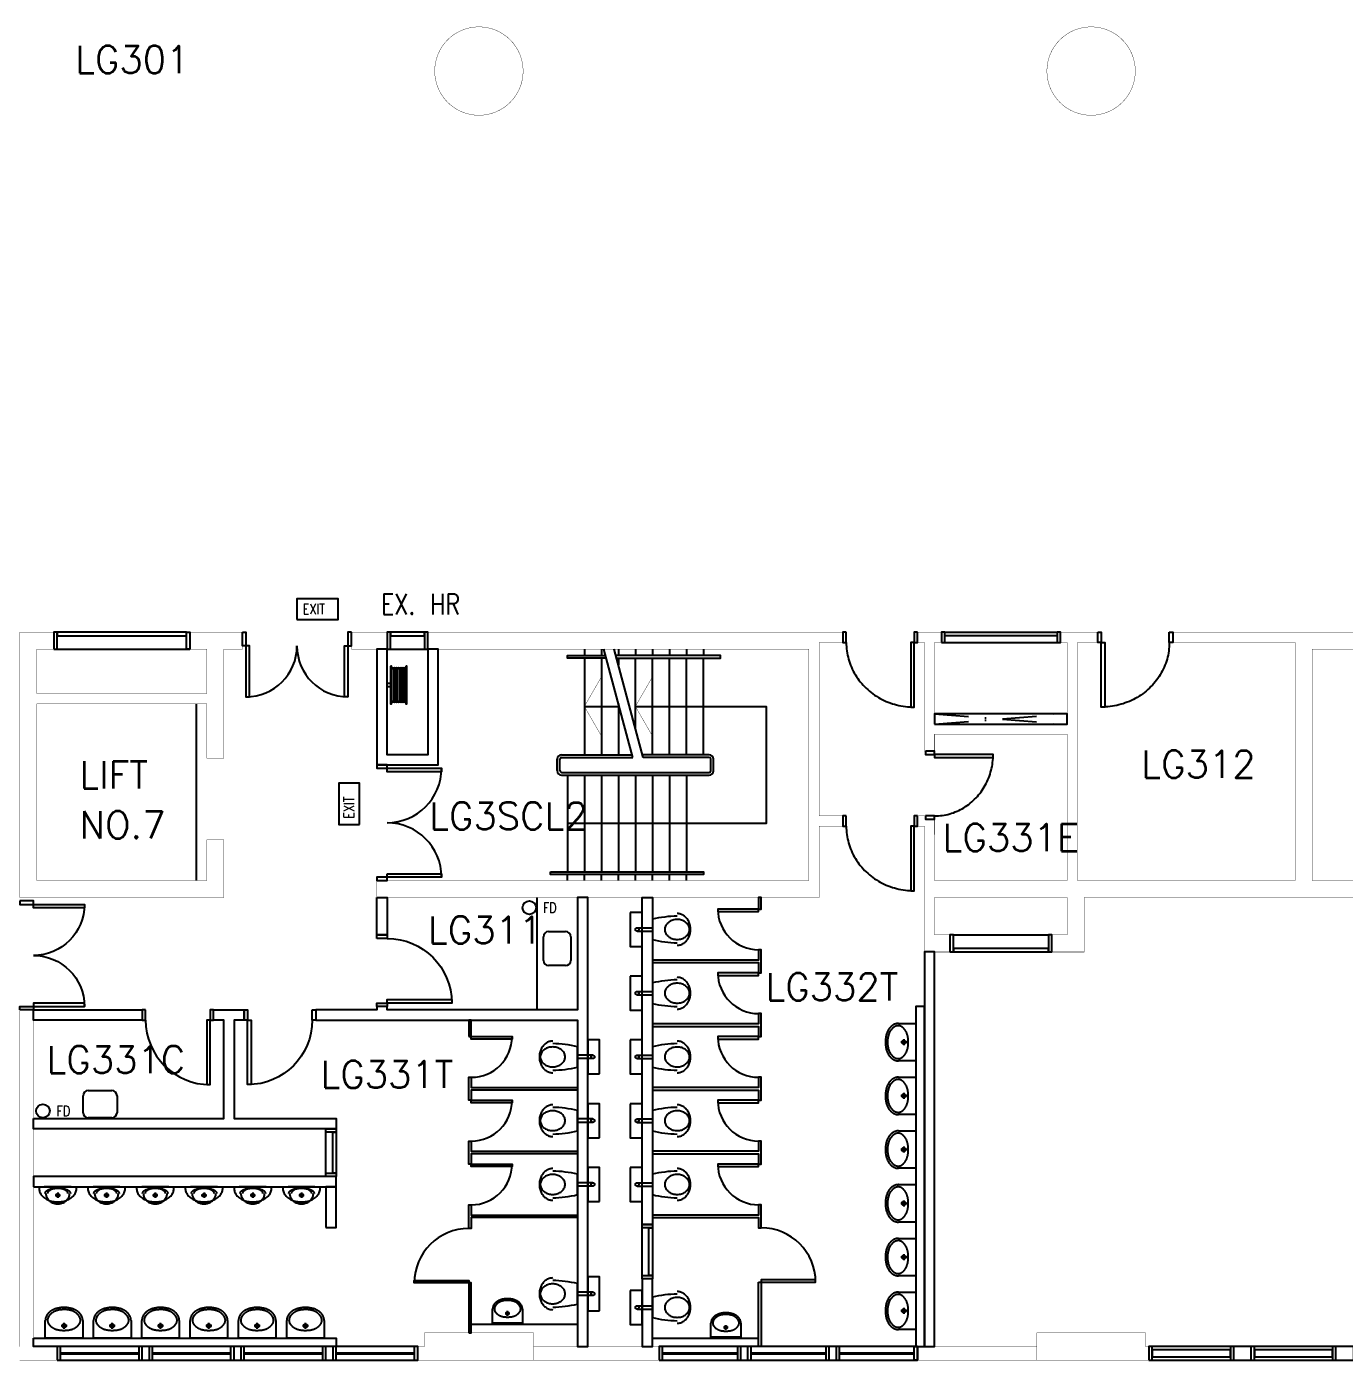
# Model space of a CAD drawing. Extents: x -163002 to 22103, y -103500 to 51643.
# Drawn here: x -81649 to -62277, y 5848 to 25453 of the extents above; entities that cross this region are included whole.
import ezdxf

# ---------------------------------------------------------------- set-up
doc = ezdxf.new("R2010")
doc.units = 0
doc.header["$LTSCALE"] = 1000
doc.header["$MEASUREMENT"] = 0
doc.linetypes.add('s2113a$0$DASHDOT', pattern=[1, 0.5, -0.25, 0, -0.25])
doc.linetypes.add('s2113a$0$HIDDEN', pattern=[0.375, 0.25, -0.125])
doc.layers.get('0').update_dxf_attribs({"linetype": 'CONTINUOUS'})
for name, color, linetype in [('s2113a$0$11', 7, 'CONTINUOUS'), ('s2113a$0$23', 7, 'CONTINUOUS'), ('s2113a$0$25', 7, 'CONTINUOUS'), ('s2113a$0$30', 7, 'CONTINUOUS'), ('s2113a$0$45', 7, 'CONTINUOUS'), ('s2113a$0$49', 7, 'CONTINUOUS'), ('s2113a$0$56', 7, 'CONTINUOUS'), ('s2113a$0$6', 7, 'CONTINUOUS'), ('s2113a$0$ROOM-NO', 4, 'CONTINUOUS')]:
    doc.layers.add(name, color=color, linetype=linetype)
doc.styles.add('s2113a$0$STANDARD', font='SIMPLEX')

# ---------------------------------------------------------------- blocks, each defined once
blk = doc.blocks.new('s2113a$0$EXIT')
at = {"layer": 's2113a$0$56', "color": 1, "linetype": 'Continuous'}
blk.add_lwpolyline([(0, 0), (0.6, 0), (0.6, 0.3001), (0, 0.3001)], close=True, dxfattribs=at)
at = {"layer": 's2113a$0$56', "color": 1, "linetype": 'Continuous', "style": 's2113a$0$STANDARD', "width": 0.8}
blk.add_text('EXIT', height=0.15, dxfattribs=at).set_placement((0.0816, 0.0747))
blk = doc.blocks.new('s2113a$0$FD')
at = {"layer": 's2113a$0$45', "linetype": 'Continuous'}
blk.add_circle((0, 0), 0.1, dxfattribs=at)
at = {"layer": 's2113a$0$45', "linetype": 'Continuous', "style": 's2113a$0$STANDARD', "width": 0.8}
blk.add_text('FD', height=0.15, dxfattribs=at).set_placement((0.2, -0.075))
blk = doc.blocks.new('s2113a$0$INSINK')
at = {"layer": 's2113a$0$49', "linetype": 'Continuous'}
for p, q in [((0.075, 0.4), (0.425, 0.4)), ((0, 0.075), (0, 0.325)), ((0.5, 0.325), (0.5, 0.075)), ((0.425, 0), (0.075, 0))]:
    blk.add_line(p, q, dxfattribs=at)
for centre, start, end in [((0.075, 0.325001), 90, 180), ((0.425001, 0.325001), 0, 90), ((0.075, 0.075), 180, 270), ((0.425001, 0.075), 270, 0)]:
    blk.add_arc(centre, 0.075, start, end, dxfattribs=at)
blk = doc.blocks.new('s2113a$0$D1700B')
at = {"layer": 's2113a$0$30', "color": 14, "linetype": 'Continuous'}
for points in [[(0.05, 0.15), (0.05, 0.95), (0.1, 0.95), (0.1, 0.15)], [(1.6, 0.15), (1.6, 0.95), (1.65, 0.95), (1.65, 0.15)], [(0, 0.15), (0, 0), (0.05, 0), (0.05, 0.15)], [(1.65, 0.15), (1.65, 0), (1.7, 0), (1.7, 0.15)]]:
    blk.add_lwpolyline(points, close=True, dxfattribs=at)
for centre, start, end in [((0.05, 0.15), 0, 90), ((1.650003, 0.15), 90, 180)]:
    blk.add_arc(centre, 0.800001, start, end, dxfattribs=at)
blk = doc.blocks.new('s2113a$0$URINAL')
at = {"layer": 's2113a$0$49', "color": 2, "linetype": 'Continuous'}
for p, q in [((0.1974, 0.126), (-0.1974, 0.126)), ((-0.04, 0), (0.04, 0)), ((0, 0.04), (0, -0.04))]:
    blk.add_line(p, q, dxfattribs=at)
for points in [[(-0.273722, 0.119107, 0.048119), (-0.274714, 0.091519, 0.047357), (-0.270491, 0.064232, 0.046233), (-0.260789, 0.03713, 0.041674), (-0.246509, 0.012101, 0.039825), (-0.22676, -0.012176, 0.034711), (-0.203616, -0.033287, 0.033156), (-0.175465, -0.052688, 0.029346), (-0.145102, -0.06845, 0.028353), (-0.11089, -0.081464, 0.026166), (-0.075456, -0.09069, 0.025698), (-0.037934, -0.096405, 0.024996), (-0.000022, -0.098301, 0.024996), (0.03789, -0.096409, 0.025697), (0.075414, -0.090699, 0.026165), (0.11085, -0.081477, 0.028351), (0.145064, -0.068467, 0.029343), (0.175431, -0.052708, 0.033153), (0.203586, -0.033311, 0.034708), (0.226735, -0.012202, 0.039821), (0.24649, 0.012072, 0.04167), (0.260775, 0.0371, 0.04623), (0.270483, 0.064201, 0.047355), (0.274713, 0.091487, 0.04812), (0.273726, 0.119076)], [(0.190801, 0.025, 0.083482), (0.188992, 0.03515, 0.065598), (0.1843, 0.044412, 0.056472), (0.175634, 0.054322, 0.037114), (0.165239, 0.0625, 0.032656), (0.150521, 0.071106, 0.023126), (0.134917, 0.078034, 0.021129), (0.115388, 0.084739, 0.016704), (0.095401, 0.089952, 0.015769), (0.072504, 0.094378, 0.013783), (0.049383, 0.097445, 0.013403), (0.024725, 0.09937, 0.012829), (0, 0.100001, 0.012829), (-0.024725, 0.09937, 0.013403), (-0.049383, 0.097445, 0.013783), (-0.072504, 0.094378, 0.015769), (-0.095401, 0.089952, 0.016704), (-0.115388, 0.084739, 0.021129), (-0.134917, 0.078034, 0.023126), (-0.150521, 0.071106, 0.032656), (-0.165239, 0.0625, 0.037114), (-0.175634, 0.054322, 0.056472), (-0.1843, 0.044412, 0.065598), (-0.188992, 0.03515, 0.083482), (-0.190801, 0.025)], [(-0.175001, 0.025, 0.038178), (-0.173485, 0.005365, 0.037495), (-0.169038, -0.013823, 0.037046), (-0.161604, -0.03254, 0.035338), (-0.151555, -0.05, 0.034659), (-0.138695, -0.066464, 0.032641), (-0.123744, -0.081067, 0.03198), (-0.106365, -0.094109, 0.030253), (-0.087501, -0.104904, 0.029763), (-0.066836, -0.113627, 0.028649), (-0.045294, -0.11989, 0.028395), (-0.022791, -0.123721, 0.028014), (0, -0.125001, 0.028014), (0.022791, -0.123721, 0.028395), (0.045294, -0.11989, 0.028649), (0.066836, -0.113627, 0.029763), (0.087501, -0.104904, 0.030253), (0.106365, -0.094109, 0.03198), (0.123744, -0.081067, 0.032641), (0.138695, -0.066464, 0.034659), (0.151555, -0.05, 0.035338), (0.161604, -0.03254, 0.037046), (0.169038, -0.013823, 0.037495), (0.173485, 0.005365, 0.038178), (0.175001, 0.025)], [(0.150001, 0.025, 0.065631), (0.148631, 0.035003, 0.05706), (0.14489, 0.044412, 0.052063), (0.13823, 0.054122, 0.039107), (0.129905, 0.0625, 0.035428), (0.118478, 0.071005, 0.027056), (0.106067, 0.078034, 0.025066), (0.09081, 0.084699, 0.020572), (0.075, 0.089952, 0.01956), (0.057052, 0.094366, 0.017395), (0.038823, 0.097445, 0.016967), (0.019455, 0.099369, 0.016322), (0, 0.100001, 0.016322), (-0.019455, 0.099369, 0.016967), (-0.038823, 0.097445, 0.017395), (-0.057052, 0.094366, 0.01956), (-0.075, 0.089952, 0.020572), (-0.09081, 0.084699, 0.025066), (-0.106067, 0.078034, 0.027056), (-0.118478, 0.071005, 0.035428), (-0.129905, 0.0625, 0.039107), (-0.13823, 0.054122, 0.052063), (-0.14489, 0.044412, 0.05706), (-0.148631, 0.035003, 0.065631), (-0.150001, 0.025)]]:
    blk.add_lwpolyline(points, format="xyb", dxfattribs=at)
blk.add_circle((0, 0), 0.025, dxfattribs=at)
blk = doc.blocks.new('s2113a$0$D1050B')
at = {"layer": 's2113a$0$30', "color": 14, "linetype": 'Continuous'}
for points in [[(0.05, 0.15), (0.1, 0.15), (0.1, 1.1), (0.05, 1.1)], [(0, 0), (0.05, 0), (0.05, 0.15), (0, 0.15)], [(1, 0), (1.05, 0), (1.05, 0.15), (1, 0.15)]]:
    blk.add_lwpolyline(points, close=True, dxfattribs=at)
blk.add_arc((0.05, 0.15), 0.95, 0, 90, dxfattribs=at)
blk = doc.blocks.new('s2113a$0$D1050A')
at = {"layer": 's2113a$0$30', "color": 14, "linetype": 'Continuous'}
blk.add_lwpolyline([(1.050002, 0.15, 0.03443), (1.041388, 0.274105, 0.034243), (1.015928, 0.395879, 0.03412), (0.973722, 0.513811, 0.033623), (0.916027, 0.625001, 0.033418), (0.843069, 0.728619, 0.03277), (0.757108, 0.821753, 0.032546), (0.658417, 0.903898, 0.031931), (0.550001, 0.972726, 0.031747), (0.432401, 1.027767, 0.031316), (0.30882, 1.067631, 0.031214), (0.180417, 1.09186, 0.03106), (0.05, 1.100002)], format="xyb", dxfattribs=at)
for points in [[(0.05, 0.15), (0.1, 0.15), (0.1, 1.1), (0.05, 1.1)], [(0, 0), (0.05, 0), (0.05, 0.15), (0, 0.15)], [(1.05, 0), (1.1, 0), (1.1, 0.15), (1.05, 0.15)]]:
    blk.add_lwpolyline(points, close=True, dxfattribs=at)
blk = doc.blocks.new('s2113a$0$WHB')
at = {"layer": 's2113a$0$49', "color": 2, "linetype": 'Continuous'}
for p, q in [((-0.319, -0.18), (-0.231, -0.18)), ((-0.275, -0.1358), (-0.275, -0.224))]:
    blk.add_line(p, q, dxfattribs=at)
blk.add_lwpolyline([(-0.5499, -0.257), (-0.5499, 0), (0, 0), (0, -0.257)], dxfattribs=at)
for points in [[(-0.2749, -0.1127, 0.004239), (-0.289204, -0.113251, 0.002651), (-0.3035, -0.114, 0.003533), (-0.31721, -0.114869, 0.006003), (-0.3309, -0.116, 0.015073), (-0.34193, -0.117427, 0.005128), (-0.3529, -0.1193, 0.012086), (-0.365606, -0.121897, 0.007915), (-0.3782, -0.125, 0.017555), (-0.394382, -0.129857, 0.016389), (-0.4102, -0.1358, 0.012678), (-0.421941, -0.140931, 0.028606), (-0.4332, -0.147, 0.005075), (-0.441524, -0.152288, 0.008504), (-0.4497, -0.1578, 0.002696), (-0.457488, -0.163282, 0.012777), (-0.4651, -0.169, 0.01603), (-0.471331, -0.174302, 0.016779), (-0.4772, -0.18, 0.006146), (-0.482301, -0.18541, 0.012077), (-0.4872, -0.191, 0.004888), (-0.491647, -0.196462, 0.003638), (-0.496, -0.202, 0.008947), (-0.499981, -0.207341, 0.006073), (-0.5038, -0.2128, 0.039408), (-0.506807, -0.218138, 0.017301), (-0.5092, -0.2238, 0.017623), (-0.513063, -0.234644, 0.033372), (-0.5158, -0.2458, 0.018563), (-0.516526, -0.251381, 0.012968), (-0.5169, -0.257, 0.012131), (-0.517005, -0.262402, 0.016663), (-0.5168, -0.2678, 0.029632), (-0.515325, -0.278934, 0.031912), (-0.5125, -0.2898, 0.01542), (-0.510432, -0.295474, 0.017108), (-0.508, -0.301, 0.002382), (-0.505364, -0.306433, 0.00952), (-0.5026, -0.3118, 0.009627), (-0.499383, -0.317448, 0.005168), (-0.496, -0.323, 0.013642), (-0.4923, -0.328605, 0.013648), (-0.4883, -0.334, 0.020386), (-0.483532, -0.339563, 0.012995), (-0.4784, -0.3448, 0.006177), (-0.472406, -0.350518, 0.012992), (-0.4662, -0.356, 0.001911), (-0.459656, -0.361407, -0.00085), (-0.4531, -0.3668, -0.002763), (-0.446549, -0.372299, 0.002623), (-0.44, -0.3778, 0.05247), (-0.430413, -0.38396, 0.00623), (-0.4201, -0.389, 0.021349), (-0.40648, -0.394932, 0.010161), (-0.3925, -0.4, 0.016064), (-0.372847, -0.406015, 0.009991), (-0.3529, -0.411, 0.017366), (-0.335986, -0.414265, 0.012989), (-0.3189, -0.4165, 0.01392), (-0.296931, -0.418207, 0.013692), (-0.2749, -0.4187, 0.012459), (-0.252921, -0.41804, 0.012166), (-0.231, -0.4163, 0.011998), (-0.213873, -0.414128, 0.016069), (-0.1969, -0.411, 0.011274), (-0.176834, -0.406224, 0.025447), (-0.1572, -0.4, 0.011112), (-0.144438, -0.394863, 0.017831), (-0.132, -0.389, 0.002905), (-0.121887, -0.383776, 0.025327), (-0.1121, -0.378, 0.00801), (-0.10424, -0.372551, 0.011565), (-0.0966, -0.3668, 0.003173), (-0.089937, -0.361475, 0.008314), (-0.0834, -0.356, 0.007853), (-0.077264, -0.350493, 0.007586), (-0.0713, -0.3448, 0.011579), (-0.066181, -0.339552, 0.019406), (-0.0614, -0.334, 0.014434), (-0.057382, -0.328617, 0.016024), (-0.0537, -0.323, 0.005126), (-0.050381, -0.31744, 0.007114), (-0.0472, -0.3118, 0.007738), (-0.044393, -0.306429, 0.002848), (-0.0417, -0.301, 0.021656), (-0.039297, -0.295482, 0.014757), (-0.0373, -0.2898, 0.027907), (-0.034472, -0.279028, 0.034296), (-0.033, -0.268, 0.016613), (-0.032856, -0.262501, 0.009533), (-0.033, -0.257, 0.010392), (-0.033345, -0.251385, 0.017332), (-0.034, -0.2458, 0.037977), (-0.036661, -0.234723, 0.020366), (-0.0406, -0.224, 0.016669), (-0.043134, -0.21826, 0.03136), (-0.0462, -0.2128, 0.006089), (-0.049858, -0.207335, 0.01105), (-0.0537, -0.202, 0.005719), (-0.05808, -0.196344, 0.006781), (-0.0626, -0.1908, 0.012108), (-0.067454, -0.185313, 0.005553), (-0.0725, -0.18, 0.016017), (-0.078354, -0.174343, 0.010389), (-0.0845, -0.169, 0.020034), (-0.092125, -0.163162, 0.010765), (-0.1001, -0.1578, 0.013175), (-0.109299, -0.15223, 0.005172), (-0.1187, -0.147, 0.012528), (-0.130085, -0.141168, 0.007684), (-0.1417, -0.1358, 0.017552), (-0.156402, -0.129848, 0.019466), (-0.1715, -0.125, 0.012068), (-0.184124, -0.121804, 0.015156), (-0.1969, -0.1193, 0.00473), (-0.20783, -0.117603, 0.008692), (-0.2188, -0.1162, 0.005092), (-0.232536, -0.114838, 0.0067), (-0.2463, -0.1138, 0.005974), (-0.260594, -0.113101, 0.004448), (-0.2749, -0.1127)], [(-0.5499, -0.257, -0.002263), (-0.549724, -0.267938, 0.036796), (-0.5488, -0.2788, 0.020421), (-0.546385, -0.289895, 0.014498), (-0.5432, -0.3008, 0.010932), (-0.539394, -0.312137, 0.038908), (-0.5345, -0.323, 0.008498), (-0.528085, -0.334012, 0.008482), (-0.5213, -0.3448, -0.000875), (-0.517665, -0.350522, 0.031206), (-0.5137, -0.356, 0.012082), (-0.508833, -0.361474, 0.003111), (-0.5038, -0.3668, 0.003418), (-0.498358, -0.372457, 0.006942), (-0.4928, -0.378, 0.02136), (-0.486346, -0.383668, 0.004577), (-0.4796, -0.389, 0.010329), (-0.472016, -0.394741, 0.020459), (-0.4641, -0.4, 0.011097), (-0.454214, -0.405612, 0.000222), (-0.4442, -0.411, 0.005265), (-0.433797, -0.416491, 0.003486), (-0.4233, -0.4218, 0.03693), (-0.407126, -0.428284, 0.017242), (-0.3903, -0.433, 0.00772), (-0.365676, -0.438744, 0.00623), (-0.3409, -0.4438, 0.007249), (-0.329931, -0.445752, 0.011082), (-0.3189, -0.4473, 0.017141), (-0.296937, -0.44907, 0.013335), (-0.2749, -0.4495, 0.011832), (-0.252918, -0.448864, 0.013868), (-0.231, -0.4471, 0.010346), (-0.219921, -0.445647, 0.007504), (-0.2089, -0.4438, 0.007334), (-0.183976, -0.438946, 0.014721), (-0.1593, -0.433, 0.021098), (-0.143742, -0.427981, 0.016671), (-0.1286, -0.4218, 0.002597), (-0.116958, -0.416588, 0.013831), (-0.1055, -0.411, 0.006107), (-0.095486, -0.405597, 0.013889), (-0.0857, -0.3998, 0.009703), (-0.077806, -0.394602, 0.01659), (-0.0702, -0.389, 0.007376), (-0.063502, -0.383568, 0.018682), (-0.0571, -0.3778, 0.004037), (-0.051612, -0.372338, 0.002917), (-0.0462, -0.3668, 0.003488), (-0.041091, -0.361454, 0.007308), (-0.0361, -0.356, 0.034111), (-0.032062, -0.350644, 0.001258), (-0.0284, -0.345, 0.012547), (-0.021568, -0.33404, 0.008451), (-0.0152, -0.3228, 0.032813), (-0.01028, -0.312022, 0.01499), (-0.0064, -0.3008, 0.017513), (-0.003328, -0.2899, 0.020828), (-0.0011, -0.2788, 0.031844), (-0.000225, -0.267931, -0.001864), (0, -0.257)]]:
    blk.add_lwpolyline(points, format="xyb", dxfattribs=at)
blk.add_circle((-0.274895, -0.179899), 0.0275, dxfattribs=at)
blk = doc.blocks.new('s2113a$0$D1600A')
at = {"layer": 's2113a$0$30', "color": 14, "linetype": 'Continuous'}
for points in [[(0, 0), (0.05, 0), (0.05, 0.95), (0.1, 0.95), (0.1, 0.2), (0, 0.2), (0, 0)], [(1.6, 0), (1.55, 0), (1.55, 0.95), (1.5, 0.95), (1.5, 0.2), (1.6, 0.2), (1.6, 0)]]:
    blk.add_lwpolyline(points, dxfattribs=at)
for centre, start, end in [((0.05, 0.2), 0, 90), ((1.550003, 0.2), 90, 180)]:
    blk.add_arc(centre, 0.750001, start, end, dxfattribs=at)
blk = doc.blocks.new('s2113a$0$HR1')
at = {"layer": 's2113a$0$56', "color": 1, "linetype": 'Continuous'}
for p, q in [((-0.235, 0.245), (0.235, 0.245)), ((-0.235, 0.215), (0.235, 0.215)), ((-0.235, 0.185), (0.235, 0.185)), ((-0.235, 0.155), (0.235, 0.155)), ((-0.235, 0.125), (0.235, 0.125)), ((-0.235, 0.095), (0.235, 0.095))]:
    blk.add_line(p, q, dxfattribs=at)
for points in [[(-0.275, 0.275), (0.275, 0.275), (0.275, 0.29), (-0.275, 0.29)], [(-0.275, 0.05), (0.275, 0.05), (0.275, 0.065), (-0.275, 0.065)], [(-0.025, 0.05), (0.025, 0.05), (0.025, 0), (-0.025, 0)]]:
    blk.add_lwpolyline(points, close=True, dxfattribs=at)
for centre, start, end in [((-0.235, 0.26), 90, 270), ((-0.235, 0.23), 90, 270), ((-0.235, 0.2), 90, 270), ((0.235, 0.26), 270, 90), ((0.235, 0.23), 270, 90), ((0.235, 0.2), 270, 90), ((-0.235, 0.17), 90, 270), ((-0.235, 0.14), 90, 270), ((-0.235, 0.11), 90, 270), ((-0.235, 0.08), 90, 270), ((0.235, 0.17), 270, 90), ((0.235, 0.14), 270, 90), ((0.235, 0.11), 270, 90), ((0.235, 0.08), 270, 90)]:
    blk.add_arc(centre, 0.015, start, end, dxfattribs=at)
blk = doc.blocks.new('s2113a$0$WC')
at = {"layer": 's2113a$0$49', "color": 14, "linetype": 'Continuous'}
blk.add_line((-0.15, 0), (0.15, 0), dxfattribs=at)
at = {"layer": 's2113a$0$49', "color": 14, "linetype": 's2113a$0$HIDDEN'}
for p, q in [((-0.0249, -0.2251), (-0.0249, 0)), ((0.0251, -0.2251), (0.0251, 0))]:
    blk.add_line(p, q, dxfattribs=at)
at = {"layer": 's2113a$0$49', "color": 14, "linetype": 'Continuous'}
blk.add_lwpolyline([(0.2332, 0.364901, 0.038902), (0.231178, 0.390581, 0.038109), (0.225258, 0.415655, 0.037587), (0.215343, 0.440149, 0.035627), (0.201971, 0.462951, 0.034853), (0.184819, 0.4845, 0.032579), (0.164927, 0.503564, 0.031843), (0.141753, 0.520632, 0.029932), (0.11665, 0.534728, 0.029397), (0.089106, 0.546139, 0.028181), (0.060431, 0.554319, 0.027906), (0.030451, 0.559328, 0.027494), (0.0001, 0.561001, 0.027494), (-0.030251, 0.559328, 0.027906), (-0.060231, 0.554319, 0.028181), (-0.088906, 0.546139, 0.029397), (-0.11645, 0.534728, 0.029932), (-0.141553, 0.520632, 0.031843), (-0.164727, 0.503564, 0.032579), (-0.184619, 0.4845, 0.034853), (-0.201771, 0.462951, 0.035627), (-0.215143, 0.440149, 0.037587), (-0.225058, 0.415655, 0.038109), (-0.230978, 0.390581, 0.038902), (-0.233, 0.364901)], format="xyb", dxfattribs=at)
blk.add_lwpolyline([(0.0001, 0.548001, 0.054705), (-0.025462, 0.545135, 0.052082), (-0.049869, 0.536959, 0.050414), (-0.073337, 0.523161, 0.045092), (-0.093811, 0.505164, 0.043264), (-0.112103, 0.482153, 0.038783), (-0.126427, 0.456451, 0.037617), (-0.137274, 0.427211, 0.0353), (-0.143781, 0.396696, 0.034916), (-0.145996, 0.364901, 0.034916), (-0.143781, 0.333106, 0.0353), (-0.137274, 0.30259, 0.037617), (-0.126427, 0.27335, 0.038783), (-0.112103, 0.247649, 0.043264), (-0.093811, 0.224638, 0.045092), (-0.073337, 0.206641, 0.050414), (-0.049869, 0.192843, 0.052082), (-0.025462, 0.184667, 0.054705), (0.0001, 0.1818, 0.054705), (0.025662, 0.184667, 0.052082), (0.050069, 0.192843, 0.050414), (0.073537, 0.206641, 0.045092), (0.094011, 0.224638, 0.043264), (0.112303, 0.247649, 0.038783), (0.126627, 0.27335, 0.037617), (0.137474, 0.30259, 0.0353), (0.143981, 0.333106, 0.034916), (0.146196, 0.364901, 0.034916), (0.143981, 0.396696, 0.0353), (0.137474, 0.427211, 0.037617), (0.126627, 0.456451, 0.038783), (0.112303, 0.482153, 0.043264), (0.094011, 0.505164, 0.045092), (0.073537, 0.523161, 0.050414), (0.050069, 0.536959, 0.052082), (0.025662, 0.545135, 0.054705), (0.0001, 0.548001)], format="xyb", close=True, dxfattribs=at)
blk.add_lwpolyline([(-0.2499, -0.3251), (0.2501, -0.3251), (0.2501, -0.1501), (-0.2499, -0.1501)], close=True, dxfattribs=at)
at = {"layer": 's2113a$0$49', "color": 14, "linetype": 's2113a$0$HIDDEN'}
blk.add_circle((0.0001, -0.2251), 0.025, dxfattribs=at)
at = {"layer": 's2113a$0$49', "color": 14, "linetype": 'Continuous'}
for centre, start, end in [((1.535286, 0.397752), 181.087625, 193.279619), ((-1.535086, 0.397752), 346.720381, 358.912375)]:
    blk.add_arc(centre, 1.731561, start, end, dxfattribs=at)
blk = doc.blocks.new('s2113a')
at = {"layer": 's2113a$0$11', "color": 14, "linetype": 'Continuous'}
blk.add_line((-79149.9, 12900.1), (-79149.9, 15500.1), dxfattribs=at)
at = {"layer": 's2113a$0$11', "color": 14, "linetype": 's2113a$0$DASHDOT'}
for p, q in [((-68299.9, 15200.1), (-66349.9, 15350.1)), ((-68299.9, 15350.1), (-66349.9, 15200.1))]:
    blk.add_line(p, q, dxfattribs=at)
at = {"layer": 's2113a$0$11', "color": 14, "linetype": 'Continuous', "const_width": 5}
for points in [[(-81249.5, 16550.1), (-81749.9, 16550.1), (-81749.9, 12650.1), (-78749.9, 12650.1), (-78749.9, 13500.1), (-78999.9, 13500.1), (-78999.9, 12900.1), (-81499.9, 12900.1), (-81499.9, 15500.1), (-78999.9, 15500.1), (-78999.9, 14700.1), (-78749.9, 14700.1), (-78749.9, 16300.1), (-78474.9, 16300.1), (-78474.9, 16550.1), (-79249.5, 16550.1), (-79249.5, 16300.1), (-78999.9, 16300.1), (-78999.9, 15650.1), (-81499.9, 15650.1), (-81499.9, 16300.1), (-81249.5, 16300.1)], [(-76349.9, 16300.1), (-76874.9, 16300.1), (-76874.9, 16550.1), (-76349.9, 16550.1)], [(-75749.9, 16300.1), (-75749.9, 16550.1), (-75749.9, 16550.1), (-69649.9, 16550.1), (-69649.9, 16400.1), (-69999.9, 16400.1), (-69999.9, 13850.1), (-69649.9, 13850.1), (-69649.9, 13700.1), (-69999.9, 13700.1), (-69999.9, 12650.1), (-76499.9, 12650.1), (-76499.9, 12900.1), (-70149.9, 12900.1), (-70149.9, 16300.1)], [(-79950, 5850.1), (-79850, 5850.1), (-79850, 6050.1), (-79950, 6050.1)], [(-78600, 5850.1), (-78500, 5850.1), (-78500, 6050.1), (-78600, 6050.1)], [(-77250, 5850.1), (-77150, 5850.1), (-77150, 6050.1), (-77250, 6050.1)], [(-72349.9, 5850.1), (-74199.9, 5850.1), (-74199.9, 6050.1), (-72349.9, 6050.1)], [(-71149.9, 5850.1), (-71049.9, 5850.1), (-71049.9, 6050.1), (-71149.9, 6050.1)], [(-69849.9, 5850.1), (-69749.9, 5850.1), (-69749.9, 6050.1), (-69849.9, 6050.1)], [(-66799.9, 6050.1), (-68549.9, 6050.1), (-68549.9, 5850.1), (-66799.9, 5850.1)], [(-63899.9, 5850.1), (-63649.9, 5850.1), (-63649.9, 6050.1), (-63899.9, 6050.1)], [(-62399.9, 5850.1), (-62149.9, 5850.1), (-62149.9, 6050.1), (-62399.9, 6050.1)]]:
    blk.add_lwpolyline(points, close=True, dxfattribs=at)
for points in [[(-57199.9, 16300.1), (-62749.9, 16300.1), (-62749.9, 12900.1), (-56349.9, 12900.1)], [(-56349.9, 12650.1), (-66099.9, 12650.1), (-66099.9, 11850.1), (-66574.9, 11850.1), (-66574.9, 12100.1), (-66349.9, 12100.1), (-66349.9, 12650.1), (-68299.9, 12650.1), (-68299.9, 12100.1), (-68074.9, 12100.1), (-68074.9, 11850.1), (-68449.9, 11850.1), (-68449.9, 13700.1), (-68549.9, 13700.1), (-68549.9, 13850.1), (-68299.8, 13850.1), (-68299.9, 12900.1), (-66349.9, 12900.1), (-66349.9, 15050.1), (-68299.8, 15050.1), (-68299.8, 14800.1), (-68449.8, 14800.1), (-68449.9, 16400.1), (-68549.9, 16400.1), (-68549.9, 16550.1), (-68199.9, 16550.1), (-68199.9, 16400.1), (-68299.9, 16400.1), (-68299.9, 15200.1), (-66349.9, 15200.1), (-66349.9, 16400.1), (-66449.9, 16400.1), (-66449.9, 16550.1), (-65899.8, 16550.1), (-65899.8, 16400.1), (-66199.9, 16400.1), (-66199.9, 12900.1), (-62999.9, 12900.1), (-62999.9, 16400.1), (-64849.8, 16400.1), (-64849.8, 16550.1), (-57199.9, 16550.1)], [(-81749.9, 6050.1), (-81749.9, 11000.1), (-81549.9, 11000.1), (-81549.9, 6050.1), (-81200, 6050.1), (-81200, 5850.1), (-81749.9, 5850.1)]]:
    blk.add_lwpolyline(points, dxfattribs=at)
at = {"layer": 's2113a$0$11', "color": 14, "linetype": 'Continuous'}
for points in [[(-76349.9, 16300.1), (-76499.9, 16300.1), (-76499.9, 14600.1), (-75599.9, 14600.1), (-75599.9, 16300.1), (-75749.9, 16300.1), (-75749.9, 14750.1), (-76349.9, 14750.1)], [(-68299.9, 15200.1), (-66349.9, 15200.1), (-66349.9, 15350.1), (-68299.9, 15350.1)], [(-76349.9, 11050.1), (-76499.9, 11050.1), (-76499.9, 11000.1), (-77399.9, 11000.1), (-77399.9, 10850.1), (-73549.9, 10850.1), (-73549.9, 6050.1), (-73399.9, 6050.1), (-73399.9, 12650.1), (-73549.9, 12650.1), (-73549.9, 11000.1), (-76349.9, 11000.1)], [(-76499.9, 12650.1), (-76349.9, 12650.1), (-76349.9, 12100.1), (-76499.9, 12100.1)], [(-72449.9, 7845.5), (-72599.9, 7845.5), (-72599.9, 12650.1), (-72449.9, 12650.1)], [(-68449.9, 6050.1), (-68299.9, 6050.1), (-68299.9, 11850.1), (-68449.9, 11850.1)], [(-79949.9, 10850.1), (-81549.9, 10850.1), (-81549.9, 11000.1), (-79949.9, 11000.1)], [(-81549.9, 9400.1), (-78749.9, 9400.1), (-78749.9, 10850.1), (-78899.9, 10850.1), (-78899.9, 11000.1), (-78449.9, 11000.1), (-78449.9, 10850.1), (-78599.9, 10850.1), (-78599.9, 9400.1), (-77099.9, 9400.1), (-77099.9, 9250.1), (-81549.9, 9250.1)], [(-81549.9, 8400.1), (-77099.9, 8400.1), (-77099.9, 8550.1), (-81549.9, 8550.1)], [(-72449.9, 7045.5), (-72599.9, 7045.5), (-72599.9, 6050.1), (-72449.9, 6050.1)]]:
    blk.add_lwpolyline(points, close=True, dxfattribs=at)
at = {"layer": 's2113a$0$23', "color": 14, "linetype": 'Continuous'}
for points in [[(-81200, 5850.1), (-81150, 5850.1), (-81150, 6050.1), (-81200, 6050.1)], [(-81200, 5850.1), (-75899.9, 5850.1), (-75899.9, 6050.1), (-81200, 6050.1)], [(-81150, 5945.1), (-80000, 5945.1), (-80000, 5955.1), (-81150, 5955.1)], [(-80000, 5850.1), (-79950, 5850.1), (-79950, 6050.1), (-80000, 6050.1)], [(-79850, 5850.1), (-79800, 5850.1), (-79800, 6050.1), (-79850, 6050.1)], [(-79800, 5945.1), (-78650, 5945.1), (-78650, 5955.1), (-79800, 5955.1)], [(-78650, 5850.1), (-78600, 5850.1), (-78600, 6050.1), (-78650, 6050.1)], [(-78500, 5850.1), (-78450, 5850.1), (-78450, 6050.1), (-78500, 6050.1)], [(-78450, 5945.1), (-77300, 5945.1), (-77300, 5955.1), (-78450, 5955.1)], [(-77300, 5850.1), (-77250, 5850.1), (-77250, 6050.1), (-77300, 6050.1)], [(-77150, 5850.1), (-77100, 5850.1), (-77100, 6050.1), (-77150, 6050.1)], [(-77100, 5945.1), (-75950, 5945.1), (-75950, 5955.1), (-77100, 5955.1)], [(-75949.9, 5850.1), (-75899.9, 5850.1), (-75899.9, 6050.1), (-75949.9, 6050.1)], [(-72349.9, 5850.1), (-72299.9, 5850.1), (-72299.9, 6050.1), (-72349.9, 6050.1)], [(-72349.9, 5850.1), (-68549.9, 5850.1), (-68549.9, 6050.1), (-72349.9, 6050.1)], [(-72299.9, 5945.1), (-71199.9, 5945.1), (-71199.9, 5955.1), (-72299.9, 5955.1)], [(-71199.9, 5850.1), (-71149.9, 5850.1), (-71149.9, 6050.1), (-71199.9, 6050.1)], [(-71049.9, 5850.1), (-70999.9, 5850.1), (-70999.9, 6050.1), (-71049.9, 6050.1)], [(-70999.9, 5945.1), (-69899.9, 5945.1), (-69899.9, 5955.1), (-70999.9, 5955.1)], [(-69899.9, 5850.1), (-69849.9, 5850.1), (-69849.9, 6050.1), (-69899.9, 6050.1)], [(-69749.9, 5850.1), (-69699.9, 5850.1), (-69699.9, 6050.1), (-69749.9, 6050.1)], [(-69699.9, 5945.1), (-68599.9, 5945.1), (-68599.9, 5955.1), (-69699.9, 5955.1)], [(-68549.9, 5850.1), (-68599.9, 5850.1), (-68599.9, 6050.1), (-68549.9, 6050.1)], [(-65149.9, 5850.1), (-65099.9, 5850.1), (-65099.9, 6050.1), (-65149.9, 6050.1)], [(-65149.9, 5850.1), (-57899.9, 5850.1), (-57899.9, 6050.1), (-65149.9, 6050.1)], [(-65099.9, 5900.1), (-63949.9, 5900.1), (-63949.9, 6000.1), (-65099.9, 6000.1)], [(-63949.9, 5850.1), (-63899.9, 5850.1), (-63899.9, 6050.1), (-63949.9, 6050.1)], [(-63649.9, 5850.1), (-63599.9, 5850.1), (-63599.9, 6050.1), (-63649.9, 6050.1)], [(-63599.9, 5900.1), (-62449.9, 5900.1), (-62449.9, 6000.1), (-63599.9, 6000.1)], [(-62449.9, 5850.1), (-62399.9, 5850.1), (-62399.9, 6050.1), (-62449.9, 6050.1)]]:
    blk.add_lwpolyline(points, close=True, dxfattribs=at)
at = {"layer": 's2113a$0$25', "color": 10, "linetype": 'Continuous'}
for p, q in [((-73449.7, 16300.1), (-73449.7, 16209.5)), ((-73199.7, 16300.1), (-73199.7, 16209.5)), ((-72738.9, 14709.7), (-73165, 16300.1)), ((-72583.7, 14709.7), (-73009.8, 16300.1)), ((-72949.7, 16300.1), (-72949.7, 16209.5)), ((-72699.7, 16300.1), (-72699.7, 16209.5)), ((-72449.7, 16300.1), (-72449.7, 16209.5)), ((-72199.7, 16300.1), (-72199.7, 16209.5)), ((-71949.7, 16300.1), (-71949.7, 16209.5)), ((-71699.7, 16300.1), (-71699.7, 16209.5)), ((-73449.7, 16170.1), (-73449.7, 14749.7)), ((-73199.7, 16169.6), (-73199.7, 14749.7)), ((-72949.7, 16170.1), (-72949.7, 16070.4)), ((-72699.7, 15142.7), (-72699.7, 16170.1)), ((-72449.7, 14750.1), (-72449.7, 16170.1)), ((-72199.7, 14750.1), (-72199.7, 16170.1)), ((-71949.7, 14750.1), (-71949.7, 16170.1)), ((-71699.7, 14750.1), (-71699.7, 16170.1)), ((-72949.7, 15496.5), (-72949.7, 14749.7)), ((-73449.6, 15459.8), (-72939.9, 15460)), ((-73784.7, 14749.7), (-72749.6, 14749.7)), ((-73784.7, 14709.7), (-72738.9, 14709.7)), ((-71614.7, 14749.8), (-72594.4, 14749.7)), ((-71614.7, 14709.8), (-72583.7, 14709.7)), ((-73849.7, 14515.8), (-73849.7, 14684.7)), ((-73809.7, 14515.8), (-73809.7, 14684.7)), ((-71589.7, 14515.6), (-71589.7, 14684.8)), ((-71549.7, 14515.6), (-71549.7, 14684.8)), ((-73784.7, 14490.8), (-71614.7, 14490.6)), ((-73784.7, 14450.8), (-71614.7, 14450.6)), ((-73699.7, 14450.3), (-73699.7, 13030.3)), ((-73449.7, 14450.3), (-73449.7, 13030.3)), ((-73199.7, 14450.3), (-73199.7, 13030.3)), ((-72949.7, 14450.3), (-72949.7, 13030.3)), ((-72699.7, 14450.3), (-72699.7, 13030.3)), ((-72449.7, 14450.3), (-72449.7, 13030.3)), ((-72199.7, 14450.3), (-72199.7, 13030.3)), ((-71949.7, 14450.3), (-71949.7, 13030.3)), ((-73699.7, 12900.3), (-73699.7, 12990.9)), ((-73449.7, 12900.3), (-73449.7, 12990.9)), ((-73199.7, 12900.3), (-73199.7, 12990.9)), ((-72949.7, 12900.3), (-72949.7, 12990.9)), ((-72699.7, 12900.3), (-72699.7, 12990.9)), ((-72449.7, 12900.3), (-72449.7, 12990.9)), ((-72199.7, 12900.3), (-72199.7, 12990.9)), ((-71949.7, 12900.3), (-71949.7, 12990.9))]:
    blk.add_line(p, q, dxfattribs=at)
for points in [[(-73130, 16169.6), (-73699.7, 16169.6), (-73699.7, 16209.6), (-73140.8, 16209.6)], [(-72974.8, 16169.6), (-71449.7, 16169.7), (-71449.7, 16209.6), (-72985.5, 16209.5)], [(-72699.8, 15460), (-70774.7, 15460.3), (-70774.7, 13740.1), (-73699.7, 13740.5)]]:
    blk.add_lwpolyline(points, dxfattribs=at)
at = {"layer": 's2113a$0$25', "color": 10, "linetype": 'Continuous', "const_width": 5}
for points in [[(-73199.6, 15892.8), (-73449.6, 15459.8), (-73199.6, 15026.8)], [(-72449.8, 15893), (-72699.8, 15460), (-72449.8, 15027)]]:
    blk.add_lwpolyline(points, dxfattribs=at)
at = {"layer": 's2113a$0$25', "color": 10, "linetype": 'Continuous'}
blk.add_lwpolyline([(-73949.6, 13030.8), (-71699.7, 13030.8), (-71699.7, 12990.8), (-73949.6, 12990.8)], close=True, dxfattribs=at)
for centre, radius, start, end in [((-73784.7, 14684.7), 65, 90, 180), ((-73784.7, 14684.7), 25, 90, 180), ((-71614.7, 14684.792), 25, 0, 89.998622), ((-71614.7, 14684.797), 65, 0, 89.998464), ((-73784.7, 14515.801), 65, 180, 269.995486), ((-73784.7, 14515.802), 25, 180.000003, 269.994986), ((-71614.7, 14515.604), 65, 270.001069, 0), ((-71614.7, 14515.607), 25, 270.003919, 0)]:
    blk.add_arc(centre, radius, start, end, dxfattribs=at)
at = {"layer": 's2113a$0$30', "color": 14, "linetype": 'Continuous'}
for p, q in [((-81249.9, 16300.1), (-79249.9, 16300.1)), ((-76299.9, 16300.1), (-75799.9, 16300.1)), ((-68149.9, 16400.1), (-66499.9, 16400.1)), ((-68024.9, 12100.1), (-66624.9, 12100.1)), ((-77249.9, 8550.1), (-77249.9, 9250.1)), ((-72600.1, 7045.5), (-72600.1, 7845.5))]:
    blk.add_line(p, q, dxfattribs=at)
for points in [[(-81249.9, 16300.1), (-81199.9, 16300.1), (-81199.9, 16550.1), (-81249.9, 16550.1)], [(-81199.9, 16500.1), (-79299.9, 16500.1), (-79299.9, 16550.1), (-81199.9, 16550.1)], [(-79299.9, 16550.1), (-79249.9, 16550.1), (-79249.9, 16300.1), (-79299.9, 16300.1)], [(-76299.9, 16300.1), (-76299.9, 16550.1), (-76349.9, 16550.1), (-76349.9, 16300.1)], [(-76299.9, 16500.1), (-75799.9, 16500.1), (-75799.9, 16550.1), (-76299.9, 16550.1)], [(-75749.9, 16300.1), (-75749.9, 16550.1), (-75799.9, 16550.1), (-75799.9, 16300.1)], [(-68199.9, 16400.1), (-68149.9, 16400.1), (-68149.9, 16550.1), (-68199.9, 16550.1)], [(-68149.9, 16550.1), (-66499.9, 16550.1), (-66499.9, 16500.1), (-68149.9, 16500.1)], [(-66499.9, 16400.1), (-66449.9, 16400.1), (-66449.9, 16550.1), (-66499.9, 16550.1)], [(-68074.9, 11850.1), (-68024.9, 11850.1), (-68024.9, 12100.1), (-68074.9, 12100.1)], [(-66624.9, 11850.1), (-66574.9, 11850.1), (-66574.9, 12100.1), (-66624.9, 12100.1)], [(-68024.9, 11850.1), (-66624.9, 11850.1), (-66624.9, 11900.1), (-68024.9, 11900.1)], [(-77099.9, 9200.1), (-77249.9, 9200.1), (-77249.9, 9250.1), (-77099.9, 9250.1)], [(-77099.9, 8600.1), (-77149.9, 8600.1), (-77149.9, 9200.1), (-77099.9, 9200.1)], [(-77099.9, 8550.1), (-77249.9, 8550.1), (-77249.9, 8600.1), (-77099.9, 8600.1)], [(-72450.1, 7795.5), (-72600.1, 7795.5), (-72600.1, 7845.5), (-72450.1, 7845.5)], [(-72450.1, 7095.5), (-72500.1, 7095.5), (-72500.1, 7795.5), (-72450.1, 7795.5)], [(-72450.1, 7045.5), (-72600.1, 7045.5), (-72600.1, 7095.5), (-72450.1, 7095.5)]]:
    blk.add_lwpolyline(points, close=True, dxfattribs=at)
at = {"layer": 's2113a$0$49', "color": 14, "linetype": 'Continuous'}
for p, q in [((-74149.9, 12650.1), (-74149.9, 11000.1)), ((-73549.9, 6375.1), (-75111.9, 6375.1)), ((-72449.9, 6175.1), (-70887.9, 6175.1))]:
    blk.add_line(p, q, dxfattribs=at)
for points in [[(-70887.9, 12482.2), (-70850, 12482.2), (-70850, 12650.1), (-70887.9, 12650.1)], [(-70887.9, 12482.2), (-71487.9, 12482.2), (-71487.9, 12444.2), (-70887.9, 12444.2)], [(-72449.9, 11732.3), (-72449.9, 11694.3), (-70887.9, 11694.3), (-70887.9, 11545), (-70850, 11545), (-70850, 11882.2), (-70888, 11882.2), (-70888, 11732.3)], [(-70887.9, 11545), (-71487.9, 11545), (-71487.9, 11507), (-70887.9, 11507)], [(-75149.8, 10607.8), (-75111.9, 10607.8), (-75111.9, 10850.1), (-75149.8, 10850.1)], [(-72449.9, 10795.1), (-72449.9, 10757.1), (-70887.9, 10757.1), (-70887.9, 10607.8), (-70850, 10607.8), (-70850, 10945), (-70888, 10945), (-70888, 10795.1)], [(-75111.9, 10607.8), (-74511.9, 10607.8), (-74511.9, 10569.8), (-75111.9, 10569.8)], [(-70887.9, 10607.8), (-71487.9, 10607.8), (-71487.9, 10569.8), (-70887.9, 10569.8)], [(-73549.9, 9857.9), (-73549.9, 9819.9), (-75111.9, 9819.9), (-75111.9, 9670.6), (-75149.8, 9670.6), (-75149.8, 10007.8), (-75111.8, 10007.8), (-75111.8, 9857.9)], [(-72449.9, 9857.9), (-72449.9, 9819.9), (-70887.9, 9819.9), (-70887.9, 9670.6), (-70850, 9670.6), (-70850, 10007.8), (-70888, 10007.8), (-70888, 9857.9)], [(-75111.9, 9670.6), (-74511.9, 9670.6), (-74511.9, 9632.6), (-75111.9, 9632.6)], [(-70887.9, 9670.6), (-71487.9, 9670.6), (-71487.9, 9632.6), (-70887.9, 9632.6)], [(-73549.9, 8920.7), (-73549.9, 8882.7), (-75111.9, 8882.7), (-75111.9, 8733.4), (-75149.8, 8733.4), (-75149.8, 9070.6), (-75111.8, 9070.6), (-75111.8, 8920.7)], [(-72449.9, 8920.7), (-72449.9, 8882.7), (-70887.9, 8882.7), (-70887.9, 8733.4), (-70850, 8733.4), (-70850, 9070.6), (-70888, 9070.6), (-70888, 8920.7)], [(-75111.9, 8733.4), (-74511.9, 8733.4), (-74511.9, 8695.4), (-75111.9, 8695.4)], [(-70887.9, 8733.4), (-71487.9, 8733.4), (-71487.9, 8695.4), (-70887.9, 8695.4)], [(-73550, 7983.5), (-73550, 7945.5), (-75112, 7945.5), (-75111.9, 7785.1), (-75149.8, 7785.1), (-75149.9, 8133.4), (-75111.9, 8133.4), (-75111.9, 7983.5)], [(-72449.8, 7983.5), (-72449.8, 7945.5), (-70887.8, 7945.5), (-70887.8, 7796.2), (-70849.9, 7796.2), (-70849.9, 8133.4), (-70887.9, 8133.4), (-70887.9, 7983.5)], [(-75149.9, 6985.1), (-75949.9, 6985.1), (-75949.9, 7023.1), (-75149.9, 7023.1)], [(-75149.9, 6250.1), (-75111.9, 6250.1), (-75111.9, 6985.1), (-75149.9, 6985.1)], [(-70887.9, 6995.1), (-70849.9, 6995.1), (-70849.9, 6050.1), (-70887.9, 6050.1)], [(-70849.9, 6995.1), (-70049.9, 6995.1), (-70049.9, 7033.1), (-70849.9, 7033.1)]]:
    blk.add_lwpolyline(points, close=True, dxfattribs=at)
at = {"layer": 's2113a$0$49', "color": 2, "linetype": 'Continuous'}
for points in [[(-68574.9, 6050.1), (-68449.9, 6050.1), (-68449.9, 11050.1), (-68574.9, 11050.1)], [(-77249.9, 7800.1), (-77099.9, 7800.1), (-77099.9, 8400.1), (-77249.9, 8400.1)], [(-81549.9, 6175.1), (-77099.9, 6175.1), (-77099.9, 6050.1), (-81549.9, 6050.1)]]:
    blk.add_lwpolyline(points, close=True, dxfattribs=at)
at = {"layer": 's2113a$0$49', "color": 14, "linetype": 'Continuous'}
for centre, radius, start, end in [((-70887.9, 12482.2), 600, 180, 269.99045), ((-70887.9, 11545), 600, 180, 269.99045), ((-75111.9, 10607.8), 600, 270.00955, 0), ((-70887.9, 10607.8), 600, 180, 269.99045), ((-75111.9, 9670.6), 600, 270.00955, 0), ((-70887.9, 9670.6), 600, 180, 269.99045), ((-75111.9, 8733.4), 600, 270.00955, 0), ((-70887.9, 8733.4), 600, 180, 269.99045), ((-75149.9, 6985.1), 800, 90, 180), ((-70849.9, 6995.1), 800, 0, 90)]:
    blk.add_arc(centre, radius, start, end, dxfattribs=at)
at = {"layer": 's2113a$0$6', "color": 12, "linetype": 'Continuous', "const_width": 5}
for points in [[(-74349.9, 24800.1, 1), (-75649.9, 24800.1, 1)], [(-65349.9, 24800.1, 1), (-66649.9, 24800.1, 1)]]:
    blk.add_lwpolyline(points, format="xyb", close=True, dxfattribs=at)
at = {"layer": 's2113a$0$6', "color": 2, "linetype": 'Continuous', "const_width": 5}
for points in [[(-75899.9, 5850.1), (-74199.9, 5850.1), (-74199.9, 6250.1), (-75799.9, 6250.1), (-75799.9, 6050.1), (-75899.9, 6050.1)], [(-66799.9, 5850.1), (-65149.9, 5850.1), (-65149.9, 6050.1), (-65199.9, 6050.1), (-65199.9, 6250.1), (-66799.9, 6250.1)]]:
    blk.add_lwpolyline(points, close=True, dxfattribs=at)
at = {"zscale": 1000}
for name, p, xscale, yscale in [('s2113a$0$EXIT', (-77674.8, 16739.6), 1012.497, 1012.497), ('s2113a$0$D1050A', (-65899.9, 16550.1), 999.994, -999.994), ('s2113a$0$FD', (-74258.7, 12501.6), 999.9979999999999, 999.9979999999999), ('s2113a$0$D1050B', (-78449.9, 11000.1), 999.9979999999999, -999.9979999999999), ('s2113a$0$INSINK', (-80820.5, 9413.1), 999.9979999999999, 999.9979999999999), ('s2113a$0$FD', (-81410.2, 9513), 999.9979999999999, 999.9979999999999), ('s2113a$0$URINAL', (-81191.6, 8274.1), 999.994, 999.994), ('s2113a$0$URINAL', (-80474.9, 8274.1), 999.994, 999.994), ('s2113a$0$URINAL', (-79758.2, 8274.1), 999.994, 999.994), ('s2113a$0$URINAL', (-79041.6, 8274.1), 999.994, 999.994), ('s2113a$0$URINAL', (-78324.9, 8274.1), 999.994, 999.994), ('s2113a$0$URINAL', (-77608.2, 8274.1), 999.994, 999.994)]:
    blk.add_blockref(name, p, dxfattribs=dict(at, xscale=xscale, yscale=yscale))
for name, p, xscale, yscale, zscale, rotation in [('s2113a$0$D1600A', (-76874.9, 16550.1), 999.9979999999999, 999.9979999999999, 1000, 180), ('s2113a$0$D1050A', (-68549.9, 16550.1), 999.9979999999999, 999.9979999999999, 1000, 180), ('s2113a$0$HR1', (-76349.9, 15775.1), 999.9979999999999, 999.9979999999999, 1000, 270), ('s2113a$0$D1050A', (-68435.5, 14800.1), 904.7610000000001, 904.7610000000001, 1000, 270), ('s2113a$0$D1700B', (-76499.9, 14600.1), 999.9979999999999, 999.9979999999999, 1000, 270), ('s2113a$0$EXIT', (-76757.4, 13726.6), 1012.497, 1012.497, 1000, 90), ('s2113a$0$D1050A', (-68549.9, 13850.1), 999.9979999999999, 999.9979999999999, 1000, 180), ('s2113a$0$D1600A', (-81749.9, 11000.1), 999.9979999999999, -999.9979999999999, 1000, 90), ('s2113a$0$WC', (-72449.9, 12181.9), 999.9979999999999, 999.9979999999999, 1000, 270), ('s2113a$0$D1050B', (-76499.9, 11050.1), 999.9979999999999, -999.9979999999999, 1000, 90), ('s2113a$0$INSINK', (-73649.9, 11650), 999.9979999999999, 999.9979999999999, 1000, 90), ('s2113a$0$WC', (-72449.9, 11244.7), 999.9979999999999, 999.9979999999999, 1000, 270), ('s2113a$0$D1050B', (-78899.9, 11000.1), 999.9979999999999, 999.9979999999999, 1000, 180), ('s2113a$0$WHB', (-68574.8, 10249.8), 999.9979999999999, 999.9979999999999, 1000, 270), ('s2113a$0$WC', (-73549.9, 10307.5), 999.9979999999999, 999.9979999999999, 1000, 90), ('s2113a$0$WC', (-72449.9, 10307.5), 999.9979999999999, 999.9979999999999, 1000, 270), ('s2113a$0$WHB', (-68574.8, 9459.9), 999.9979999999999, 999.9979999999999, 1000, 270), ('s2113a$0$WC', (-73550, 9370.2), 999.9979999999999, 999.9979999999999, 1000, 90), ('s2113a$0$WC', (-72449.8, 9370.4), 999.9979999999999, 999.9979999999999, 1000, 270), ('s2113a$0$WHB', (-68574.8, 8670), 999.9979999999999, 999.9979999999999, 1000, 270), ('s2113a$0$WC', (-73550, 8433), 999.9979999999999, 999.9979999999999, 1000, 90), ('s2113a$0$WC', (-72449.8, 8433.2), 999.9979999999999, 999.9979999999999, 1000, 270), ('s2113a$0$WHB', (-68574.8, 7880.1), 999.9979999999999, 999.9979999999999, 1000, 270), ('s2113a$0$WHB', (-68574.8, 7090.2), 999.9979999999999, 999.9979999999999, 1000, 270), ('s2113a$0$WC', (-73549.9, 6825.1), 999.9979999999999, 999.9979999999999, 1000, 90), ('s2113a$0$WC', (-72449.9, 6625.3), 999.9979999999999, 999.9979999999999, 1000, 270), ('s2113a$0$WHB', (-74799.424, 6393.559), 799.9984, 799.9984, 800, 180), ('s2113a$0$WHB', (-68574.8, 6300.3), 999.9979999999999, 999.9979999999999, 1000, 270), ('s2113a$0$WHB', (-81374.5, 6175), 999.9979999999999, 999.9979999999999, 1000, 180), ('s2113a$0$WHB', (-80664.6, 6175), 999.9979999999999, 999.9979999999999, 1000, 180), ('s2113a$0$WHB', (-79954.7, 6175), 999.9979999999999, 999.9979999999999, 1000, 180), ('s2113a$0$WHB', (-79244.8, 6175), 999.9979999999999, 999.9979999999999, 1000, 180), ('s2113a$0$WHB', (-78534.9, 6175), 999.9979999999999, 999.9979999999999, 1000, 180), ('s2113a$0$WHB', (-77825, 6175), 999.9979999999999, 999.9979999999999, 1000, 180), ('s2113a$0$WHB', (-71588.385, 6186.998), 799.9984, 799.9984, 800, 180)]:
    blk.add_blockref(name, p, dxfattribs=dict(xscale=xscale, yscale=yscale, zscale=zscale, rotation=rotation))
at = {"layer": 's2113a$0$56', "color": 15, "linetype": 'Continuous', "style": 's2113a$0$STANDARD', "width": 0.8}
for s, p in [('EX.', (-76440.9, 16813.1)), ('HR', (-75720.3, 16813.1))]:
    blk.add_text(s, height=300, dxfattribs=at).set_placement(p)
at = {"layer": 's2113a$0$ROOM-NO', "style": 's2113a$0$STANDARD'}
for s, p in [('LG301', (-80935.643, 24771.166)), ('LG312', (-65262.277, 14410.767)), ('LIFT', (-80874.301, 14255.923)), ('NO.7', (-80874.301, 13519.87)), ('LG3SCL2', (-75732.594, 13649.753)), ('LG331E', (-68182.202, 13334.348)), ('LG311', (-75749.658, 11974.162)), ('LG332T', (-70786.754, 11138.496)), ('LG331C', (-81357.258, 10068.218)), ('LG331T', (-77330.457, 9851.323))]:
    blk.add_text(s, height=400, dxfattribs=at).set_placement(p)

msp = doc.modelspace()

# ---------------------------------------------------------------- block references
msp.add_blockref('s2113a', (0, 0))

doc.saveas('drawing.dxf')
